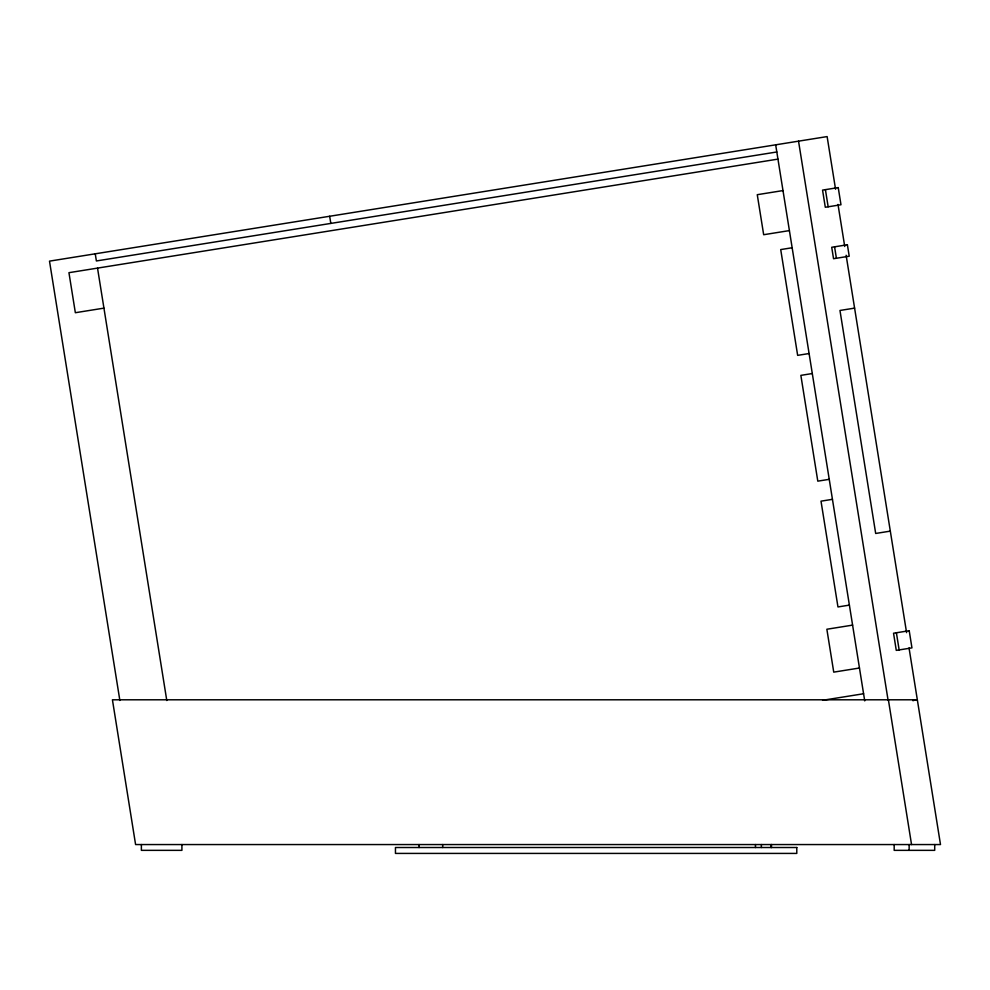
<?xml version="1.0" encoding="UTF-8"?>
<svg xmlns="http://www.w3.org/2000/svg" width="990" height="990" viewBox="0 0 990 990"><rect width="100%" height="100%" fill="white"/><g stroke="black" fill="none" stroke-linecap="round" stroke-linejoin="round"><path stroke-width="1.49" d="M776.816 151.977L96.389 260.964L95.238 253.811M777.954 159.118L68.941 272.683L75.351 312.716L103.938 308.137M782.991 190.575L757.263 194.696L763.674 234.717L789.401 230.596M792.149 247.748L780.714 249.579L797.655 355.361L809.09 353.529M854.605 308.125L839.966 310.464L875.68 533.462L890.319 531.123M812.295 373.539L800.861 375.371L817.802 481.152L829.249 479.321M832.454 499.331L821.007 501.163L837.961 606.944L849.395 605.113M852.6 625.123L826.86 629.244L833.741 672.136L859.469 668.015M822.579 700.314L863.589 693.743M912.817 700.512L917.334 699.794L112.427 699.794L135.593 844.557L940.5 844.557L909.03 647.893M912.768 700.499L917.334 699.794M835.56 189.238L827.12 136.583L49.5 261.137L119.864 700.462M837.998 204.447L844.73 246.485M846.128 255.259L906.58 632.635M825.413 189.647L828.16 206.799M834.57 246.819L836.402 258.254M896.396 632.771L899.143 649.923M888.389 699.794L911.543 844.557M798.534 141.162L888.018 699.794M775.665 144.825L864.728 700.883M329.67 216.266L330.821 223.418M97.527 268.104L166.79 700.524M934.709 844.557L934.709 850.348L894.18 850.348L894.18 844.557M909.142 844.557L909.142 850.348M771.457 844.557L771.457 847.514M771.123 844.557L771.123 847.514M761.372 844.557L761.372 847.514M755.469 844.557L755.469 847.514M442.679 844.557L442.679 847.514M419.067 844.557L419.067 847.514M181.912 844.557L181.912 850.348L141.384 850.348L141.384 844.557M838.233 187.593L822.554 190.105L825.301 207.256L840.98 204.744L838.233 187.593M847.39 244.765L831.711 247.277L833.543 258.712L849.222 256.2L847.39 244.765M909.204 630.717L893.537 633.229L896.284 650.38L911.951 647.881L909.204 630.717M796.789 847.514L395.456 847.514L395.456 853.417L796.789 853.417L796.789 847.514"/></g></svg>
